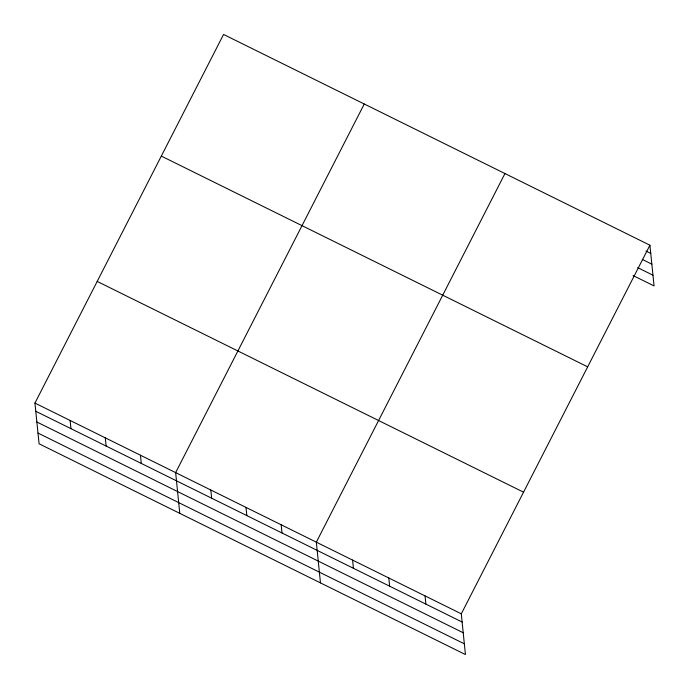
<?xml version="1.0" encoding="UTF-8"?>
<svg xmlns="http://www.w3.org/2000/svg" width="689" height="689" viewBox="0 0 689 689"><rect width="100%" height="100%" fill="white"/><g stroke="black" fill="none" stroke-linecap="round" stroke-linejoin="round"><path stroke-width="1.03" d="M649.916 245.206L461.294 613.821L465.437 654.55L39.084 443.794L34.941 403.074L223.563 34.45L649.916 245.206L654.059 285.926L633.079 275.557M364.266 103.996L175.643 472.62L179.777 513.348M504.959 173.55L316.337 542.165L320.471 582.894M645.981 251.046L650.752 253.406M642.303 259.426L651.846 264.137M637.704 267.651L652.965 275.195M161.321 156.093L587.674 366.849M97.192 281.422L523.545 492.179M34.941 403.074L461.294 613.821M35.776 411.273L462.13 622.029M36.87 422.004L463.223 632.76M37.99 433.062L464.343 643.819M425.061 595.907L425.888 604.115M388.82 577.993L389.647 586.201M352.579 560.079L353.414 568.287M281.164 524.777L281.999 532.985M245.99 507.397L246.826 515.596M210.817 490.008L211.644 498.207M140.47 455.231L141.297 463.43M105.288 437.842L106.123 446.05M70.114 420.454L70.95 428.661"/></g></svg>
